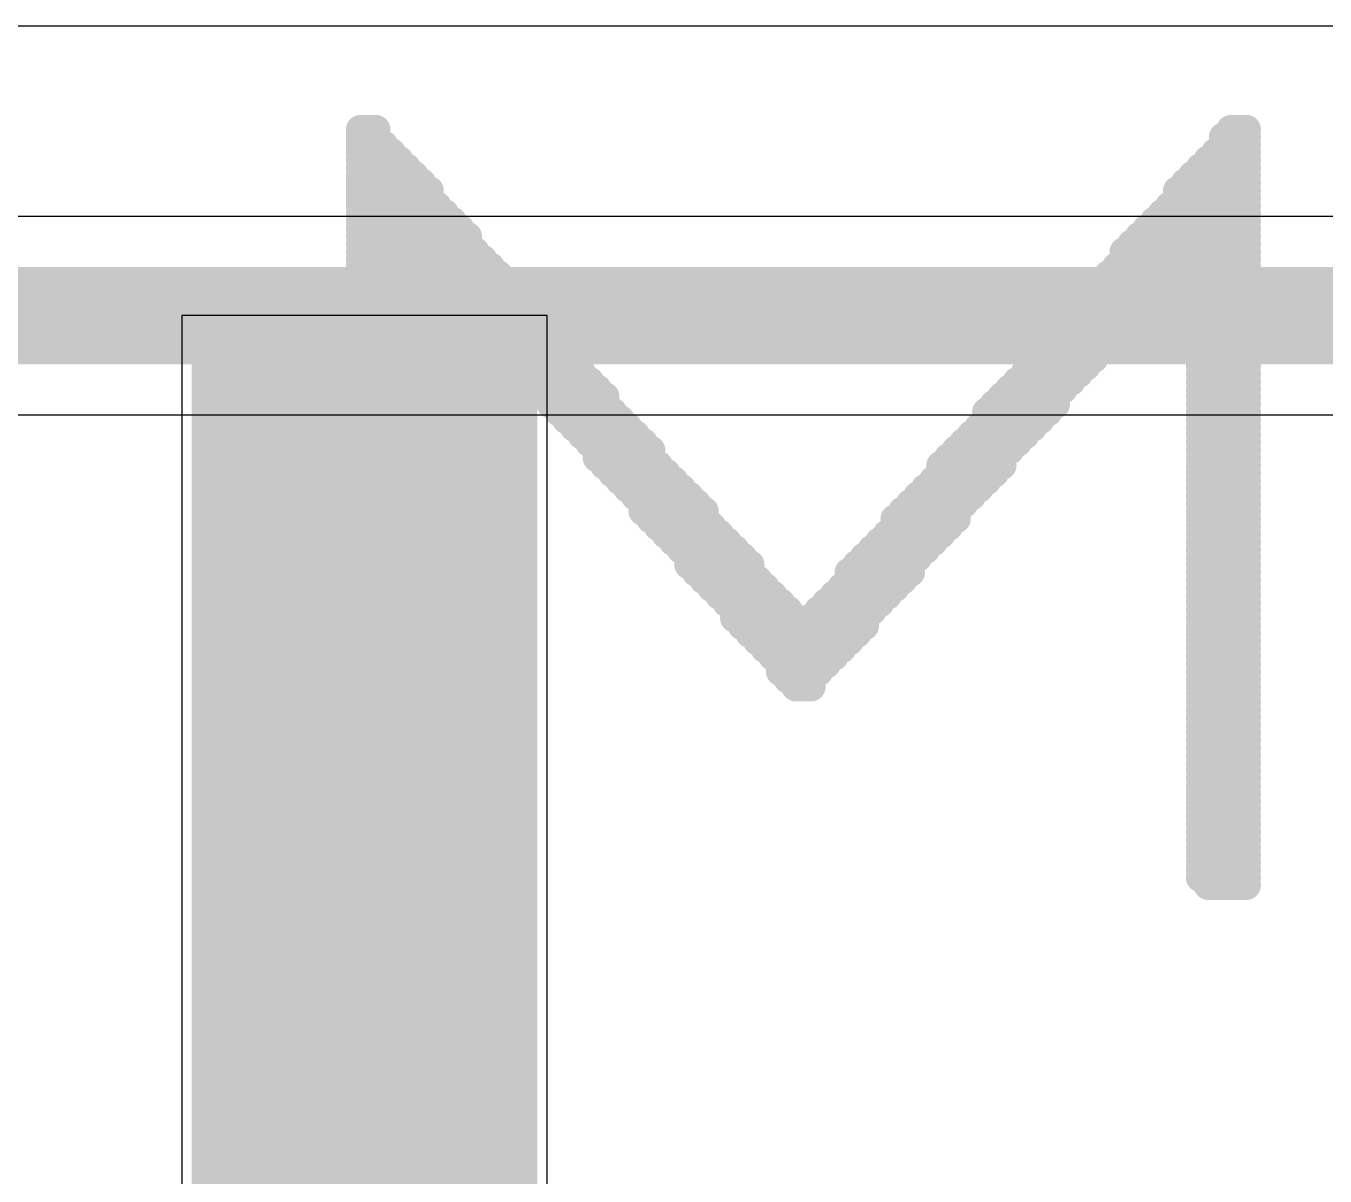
# Model space of a CAD drawing. Header units: inches. Extents: x -4.4 to 45.3, y -0.3 to 53.7.
# Drawn here: x 12.761 to 16.153, y 3.646 to 6.649 of the extents above; entities that cross this region are included whole.
import ezdxf

# ---------------------------------------------------------------- set-up
doc = ezdxf.new("R2010")
doc.units = ezdxf.units.IN
for name, color, linetype in [('Bottom Overlay', 54, 'Continuous'), ('Signal_2', 76, 'Continuous'), ('Top Layer', 1, 'Continuous'), ('Top Paste', 8, 'Continuous'), ('Top Solder', 216, 'Continuous')]:
    doc.layers.add(name, color=color, linetype=linetype)

# ---------------------------------------------------------------- blocks, each defined once
blk = doc.blocks.new('SFW5R_1STE1LF_26')
at = {"layer": 'Top Layer'}
blk.add_hatch(color=1, dxfattribs=at).paths.add_polyline_path([(2.65, 1.05), (3.35, 1.05), (3.35, -3.15), (2.65, -3.15)])
at = {"layer": 'Top Paste'}
blk.add_hatch(color=8, dxfattribs=at).paths.add_polyline_path([(2.65, 1.05), (3.35, 1.05), (3.35, -3.15), (2.65, -3.15)])
at = {"layer": 'Top Solder'}
blk.add_hatch(color=216, dxfattribs=at).paths.add_polyline_path([(2.5484, 1.1516), (3.4516, 1.1516), (3.4516, -3.2516), (2.5484, -3.2516)])

msp = doc.modelspace()

# ---------------------------------------------------------------- linework, layer by layer
at = {"layer": 'Bottom Overlay', "const_width": 0.0762}
for points in [[(13.6341, 6.379), (13.674, 6.379)], [(15.9073, 6.379), (15.9472, 6.379)], [(13.6341, 6.359), (13.674, 6.359)], [(13.6341, 6.3391), (13.6939, 6.3391)], [(15.8874, 6.359), (15.9472, 6.359)], [(15.8874, 6.3391), (15.9472, 6.3391)], [(13.6341, 6.3191), (13.7139, 6.3191)], [(15.8674, 6.3191), (15.9472, 6.3191)], [(13.6341, 6.2992), (13.7338, 6.2992)], [(13.6341, 6.2793), (13.7538, 6.2793)], [(15.8275, 6.2793), (15.9472, 6.2793)], [(15.8475, 6.2992), (15.9472, 6.2992)], [(13.6341, 6.2593), (13.7737, 6.2593)], [(13.6341, 6.2394), (13.7936, 6.2394)], [(15.7877, 6.2394), (15.9472, 6.2394)], [(15.8076, 6.2593), (15.9472, 6.2593)], [(13.6341, 6.2194), (13.8136, 6.2194)], [(15.7677, 6.2194), (15.9472, 6.2194)], [(13.6341, 6.1995), (13.8136, 6.1995)], [(13.6341, 6.1796), (13.8335, 6.1796)], [(15.7478, 6.1796), (15.9472, 6.1796)], [(15.7677, 6.1995), (15.9472, 6.1995)], [(13.6341, 6.1596), (13.8535, 6.1596)], [(13.6341, 6.1397), (13.8734, 6.1397)], [(15.7079, 6.1397), (15.9472, 6.1397)], [(15.7278, 6.1596), (15.9472, 6.1596)], [(13.6341, 6.1197), (13.8933, 6.1197)], [(15.688, 6.1197), (15.9472, 6.1197)], [(13.6341, 6.0998), (13.7538, 6.0998)], [(13.6341, 6.0799), (13.7538, 6.0799)], [(13.7737, 6.0998), (13.9133, 6.0998)], [(13.7737, 6.0799), (13.9133, 6.0799)], [(15.6481, 6.0799), (15.8076, 6.0799)], [(15.668, 6.0998), (15.9472, 6.0998)], [(15.8275, 6.0799), (15.9472, 6.0799)], [(13.6341, 6.0599), (13.7538, 6.0599)], [(13.6341, 6.04), (13.7538, 6.04)], [(13.7936, 6.0599), (13.9332, 6.0599)], [(13.8136, 6.04), (13.9532, 6.04)], [(15.6281, 6.0599), (15.7877, 6.0599)], [(15.6281, 6.04), (15.7677, 6.04)], [(15.8275, 6.0599), (15.9472, 6.0599)], [(15.8275, 6.04), (15.9472, 6.04)], [(13.6341, 6.02), (13.7538, 6.02)], [(13.6341, 6.0001), (13.7538, 6.0001)], [(13.8335, 6.02), (13.9731, 6.02)], [(13.8535, 6.0001), (13.993, 6.0001)], [(15.5883, 6.0001), (15.7278, 6.0001)], [(15.6082, 6.02), (15.7478, 6.02)], [(15.8275, 6.02), (15.9472, 6.02)], [(15.8275, 6.0001), (15.9472, 6.0001)], [(13.6341, 5.9802), (13.7538, 5.9802)], [(13.8734, 5.9802), (14.013, 5.9802)], [(15.5683, 5.9802), (15.7079, 5.9802)], [(15.8275, 5.9802), (15.9472, 5.9802)], [(13.6341, 5.9602), (13.7538, 5.9602)], [(13.6341, 5.9403), (13.7538, 5.9403)], [(13.8734, 5.9602), (14.0329, 5.9602)], [(13.8933, 5.9403), (14.0329, 5.9403)], [(15.5284, 5.9403), (15.688, 5.9403)], [(15.5484, 5.9602), (15.688, 5.9602)], [(15.8275, 5.9602), (15.9472, 5.9602)], [(15.8275, 5.9403), (15.9472, 5.9403)], [(13.6341, 5.9203), (13.7538, 5.9203)], [(13.6341, 5.9004), (13.7538, 5.9004)], [(13.9133, 5.9203), (14.0529, 5.9203)], [(13.9332, 5.9004), (14.0728, 5.9004)], [(15.5085, 5.9203), (15.668, 5.9203)], [(15.5085, 5.9004), (15.6481, 5.9004)], [(15.8275, 5.9203), (15.9472, 5.9203)], [(15.8275, 5.9004), (15.9472, 5.9004)], [(13.6341, 5.8805), (13.7538, 5.8805)], [(13.9532, 5.8805), (14.0927, 5.8805)], [(15.4886, 5.8805), (15.6281, 5.8805)], [(15.8275, 5.8805), (15.9472, 5.8805)], [(13.6341, 5.8605), (13.7538, 5.8605)], [(13.6341, 5.8406), (13.7538, 5.8406)], [(13.9731, 5.8605), (14.1127, 5.8605)], [(13.993, 5.8406), (14.1326, 5.8406)], [(15.4487, 5.8406), (15.5883, 5.8406)], [(15.4686, 5.8605), (15.6082, 5.8605)], [(15.8275, 5.8605), (15.9472, 5.8605)], [(15.8275, 5.8406), (15.9472, 5.8406)], [(13.6341, 5.8206), (13.7538, 5.8206)], [(13.6341, 5.8007), (13.7538, 5.8007)], [(14.013, 5.8206), (14.1526, 5.8206)], [(14.013, 5.8007), (14.1526, 5.8007)], [(15.4088, 5.8007), (15.5683, 5.8007)], [(15.4287, 5.8206), (15.5683, 5.8206)], [(15.8275, 5.8206), (15.9472, 5.8206)], [(15.8275, 5.8007), (15.9472, 5.8007)], [(13.6341, 5.7808), (13.7538, 5.7808)], [(14.0329, 5.7808), (14.1725, 5.7808)], [(15.4088, 5.7808), (15.5484, 5.7808)], [(15.8275, 5.7808), (15.9472, 5.7808)], [(13.6341, 5.7608), (13.7538, 5.7608)], [(13.6341, 5.7409), (13.7538, 5.7409)], [(14.0529, 5.7608), (14.1924, 5.7608)], [(14.0728, 5.7409), (14.2124, 5.7409)], [(15.3689, 5.7409), (15.5085, 5.7409)], [(15.3889, 5.7608), (15.5284, 5.7608)], [(15.8275, 5.7608), (15.9472, 5.7608)], [(15.8275, 5.7409), (15.9472, 5.7409)], [(13.6341, 5.7209), (13.7538, 5.7209)], [(13.6341, 5.701), (13.7538, 5.701)], [(14.0927, 5.7209), (14.2323, 5.7209)], [(14.1127, 5.701), (14.2523, 5.701)], [(15.329, 5.701), (15.4686, 5.701)], [(15.349, 5.7209), (15.4886, 5.7209)], [(15.8275, 5.7209), (15.9472, 5.7209)], [(15.8275, 5.701), (15.9472, 5.701)], [(13.6341, 5.6811), (13.7538, 5.6811)], [(13.6341, 5.6611), (13.7538, 5.6611)], [(14.1326, 5.6811), (14.2722, 5.6811)], [(14.1326, 5.6611), (14.2722, 5.6611)], [(15.2892, 5.6611), (15.4487, 5.6611)], [(15.3091, 5.6811), (15.4487, 5.6811)], [(15.8275, 5.6811), (15.9472, 5.6811)], [(15.8275, 5.6611), (15.9472, 5.6611)], [(13.6341, 5.6412), (13.7538, 5.6412)], [(14.1526, 5.6412), (14.2921, 5.6412)], [(15.2692, 5.6412), (15.4287, 5.6412)], [(15.8275, 5.6412), (15.9472, 5.6412)], [(13.6341, 5.6212), (13.7538, 5.6212)], [(13.6341, 5.6013), (13.7538, 5.6013)], [(14.1725, 5.6212), (14.3121, 5.6212)], [(14.1924, 5.6013), (14.332, 5.6013)], [(15.2493, 5.6013), (15.3889, 5.6013)], [(15.2692, 5.6212), (15.4088, 5.6212)], [(15.8275, 5.6212), (15.9472, 5.6212)], [(15.8275, 5.6013), (15.9472, 5.6013)], [(13.6341, 5.5814), (13.7538, 5.5814)], [(13.6341, 5.5614), (13.7538, 5.5614)], [(14.2124, 5.5814), (14.352, 5.5814)], [(14.2323, 5.5614), (14.3719, 5.5614)], [(15.2094, 5.5614), (15.349, 5.5614)], [(15.2293, 5.5814), (15.3689, 5.5814)], [(15.8275, 5.5814), (15.9472, 5.5814)], [(15.8275, 5.5614), (15.9472, 5.5614)], [(13.6341, 5.5415), (13.7538, 5.5415)], [(14.2523, 5.5415), (14.3918, 5.5415)], [(15.1895, 5.5415), (15.329, 5.5415)], [(15.8275, 5.5415), (15.9472, 5.5415)], [(13.6341, 5.5215), (13.7538, 5.5215)], [(13.6341, 5.5016), (13.7538, 5.5016)], [(14.2523, 5.5215), (14.3918, 5.5215)], [(14.2722, 5.5016), (14.4118, 5.5016)], [(15.1496, 5.5016), (15.3091, 5.5016)], [(15.1695, 5.5215), (15.3091, 5.5215)], [(15.8275, 5.5215), (15.9472, 5.5215)], [(15.8275, 5.5016), (15.9472, 5.5016)], [(13.6341, 5.4817), (13.7538, 5.4817)], [(13.6341, 5.4617), (13.7538, 5.4617)], [(14.2921, 5.4817), (14.4317, 5.4817)], [(14.3121, 5.4617), (14.4517, 5.4617)], [(15.1296, 5.4617), (15.2692, 5.4617)], [(15.1496, 5.4817), (15.2892, 5.4817)], [(15.8275, 5.4817), (15.9472, 5.4817)], [(15.8275, 5.4617), (15.9472, 5.4617)], [(13.6341, 5.4418), (13.7538, 5.4418)], [(14.332, 5.4418), (14.4716, 5.4418)], [(15.1097, 5.4418), (15.2493, 5.4418)], [(15.8275, 5.4418), (15.9472, 5.4418)], [(13.6341, 5.4218), (13.7538, 5.4218)], [(13.6341, 5.4019), (13.7538, 5.4019)], [(14.352, 5.4218), (14.4915, 5.4218)], [(14.3719, 5.4019), (14.5115, 5.4019)], [(15.0698, 5.4019), (15.2094, 5.4019)], [(15.0898, 5.4218), (15.2293, 5.4218)], [(15.8275, 5.4218), (15.9472, 5.4218)], [(15.8275, 5.4019), (15.9472, 5.4019)], [(13.6341, 5.382), (13.7538, 5.382)], [(13.6341, 5.362), (13.7538, 5.362)], [(14.3719, 5.382), (14.5314, 5.382)], [(14.3918, 5.362), (14.5314, 5.362)], [(15.0299, 5.362), (15.1895, 5.362)], [(15.0499, 5.382), (15.1895, 5.382)], [(15.8275, 5.382), (15.9472, 5.382)], [(15.8275, 5.362), (15.9472, 5.362)], [(13.6341, 5.3421), (13.7538, 5.3421)], [(13.6341, 5.3221), (13.7538, 5.3221)], [(14.4118, 5.3421), (14.5514, 5.3421)], [(14.4317, 5.3221), (14.5713, 5.3221)], [(15.01, 5.3221), (15.1496, 5.3221)], [(15.0299, 5.3421), (15.1695, 5.3421)], [(15.8275, 5.3421), (15.9472, 5.3421)], [(15.8275, 5.3221), (15.9472, 5.3221)], [(13.6341, 5.3022), (13.7538, 5.3022)], [(14.4517, 5.3022), (14.5912, 5.3022)], [(14.9901, 5.3022), (15.1296, 5.3022)], [(15.8275, 5.3022), (15.9472, 5.3022)], [(13.6341, 5.2823), (13.7538, 5.2823)], [(13.6341, 5.2623), (13.7538, 5.2623)], [(14.4716, 5.2823), (14.6112, 5.2823)], [(14.4915, 5.2623), (14.6311, 5.2623)], [(14.9502, 5.2623), (15.0898, 5.2623)], [(14.9701, 5.2823), (15.1097, 5.2823)], [(15.8275, 5.2823), (15.9472, 5.2823)], [(15.8275, 5.2623), (15.9472, 5.2623)], [(13.6341, 5.2424), (13.7538, 5.2424)], [(13.6341, 5.2224), (13.7538, 5.2224)], [(14.4915, 5.2424), (14.6511, 5.2424)], [(14.5115, 5.2224), (14.6511, 5.2224)], [(14.9103, 5.2224), (15.0698, 5.2224)], [(14.9302, 5.2424), (15.0698, 5.2424)], [(15.8275, 5.2424), (15.9472, 5.2424)], [(15.8275, 5.2224), (15.9472, 5.2224)], [(13.6341, 5.2025), (13.7538, 5.2025)], [(14.5314, 5.2025), (14.671, 5.2025)], [(14.9103, 5.2025), (15.0499, 5.2025)], [(15.8275, 5.2025), (15.9472, 5.2025)], [(13.6341, 5.1826), (13.7538, 5.1826)], [(13.6341, 5.1626), (13.7538, 5.1626)], [(14.5514, 5.1826), (14.6909, 5.1826)], [(14.5713, 5.1626), (14.7109, 5.1626)], [(14.8704, 5.1626), (15.01, 5.1626)], [(14.8903, 5.1826), (15.0299, 5.1826)], [(15.8275, 5.1826), (15.9472, 5.1826)], [(15.8275, 5.1626), (15.9472, 5.1626)], [(13.6341, 5.1427), (13.7538, 5.1427)], [(13.6341, 5.1227), (13.7538, 5.1227)], [(14.5912, 5.1427), (14.7308, 5.1427)], [(14.6112, 5.1227), (14.7508, 5.1227)], [(14.8305, 5.1227), (14.9701, 5.1227)], [(14.8505, 5.1427), (14.9901, 5.1427)], [(15.8275, 5.1427), (15.9472, 5.1427)], [(15.8275, 5.1227), (15.9472, 5.1227)], [(13.6341, 5.1028), (13.7538, 5.1028)], [(14.6112, 5.1028), (14.7707, 5.1028)], [(14.8106, 5.1028), (14.9502, 5.1028)], [(15.8275, 5.1028), (15.9472, 5.1028)], [(13.6341, 5.0828), (13.7538, 5.0828)], [(13.6341, 5.0629), (13.7538, 5.0629)], [(14.6311, 5.0828), (14.7707, 5.0828)], [(14.6511, 5.0629), (14.9302, 5.0629)], [(14.7906, 5.0828), (14.9502, 5.0828)], [(15.8275, 5.0828), (15.9472, 5.0828)], [(15.8275, 5.0629), (15.9472, 5.0629)], [(13.6341, 5.043), (13.7538, 5.043)], [(13.6341, 5.023), (13.7538, 5.023)], [(14.671, 5.043), (14.9103, 5.043)], [(14.6909, 5.023), (14.8903, 5.023)], [(15.8275, 5.043), (15.9472, 5.043)], [(15.8275, 5.023), (15.9472, 5.023)], [(13.6341, 5.0031), (13.7538, 5.0031)], [(13.6341, 4.9831), (13.7538, 4.9831)], [(14.7109, 5.0031), (14.8704, 5.0031)], [(14.7308, 4.9831), (14.8505, 4.9831)], [(15.8275, 5.0031), (15.9472, 5.0031)], [(15.8275, 4.9831), (15.9472, 4.9831)], [(13.6341, 4.9632), (13.7538, 4.9632)], [(14.7308, 4.9632), (14.8305, 4.9632)], [(15.8275, 4.9632), (15.9472, 4.9632)], [(13.6341, 4.9433), (13.7538, 4.9433)], [(13.6341, 4.9233), (13.7538, 4.9233)], [(14.7508, 4.9433), (14.8106, 4.9433)], [(14.7707, 4.9233), (14.8106, 4.9233)], [(15.8275, 4.9433), (15.9472, 4.9433)], [(15.8275, 4.9233), (15.9472, 4.9233)], [(13.6341, 4.9034), (13.7538, 4.9034)], [(13.6341, 4.8834), (13.7538, 4.8834)], [(15.8275, 4.9034), (15.9472, 4.9034)], [(15.8275, 4.8834), (15.9472, 4.8834)], [(13.6341, 4.8635), (13.7538, 4.8635)], [(15.8275, 4.8635), (15.9472, 4.8635)], [(13.6341, 4.8436), (13.7538, 4.8436)], [(13.6341, 4.8236), (13.7538, 4.8236)], [(15.8275, 4.8436), (15.9472, 4.8436)], [(15.8275, 4.8236), (15.9472, 4.8236)], [(13.6341, 4.8037), (13.7538, 4.8037)], [(13.6341, 4.7837), (13.7538, 4.7837)], [(15.8275, 4.8037), (15.9472, 4.8037)], [(15.8275, 4.7837), (15.9472, 4.7837)], [(13.6341, 4.7638), (13.7538, 4.7638)], [(15.8275, 4.7638), (15.9472, 4.7638)], [(13.6341, 4.7439), (13.7538, 4.7439)], [(13.6341, 4.7239), (13.7538, 4.7239)], [(15.8275, 4.7439), (15.9472, 4.7439)], [(15.8275, 4.7239), (15.9472, 4.7239)], [(13.6341, 4.704), (13.7538, 4.704)], [(13.6341, 4.684), (13.7538, 4.684)], [(15.8275, 4.704), (15.9472, 4.704)], [(15.8275, 4.684), (15.9472, 4.684)], [(13.6341, 4.6641), (13.7538, 4.6641)], [(13.6341, 4.6442), (13.7538, 4.6442)], [(15.8275, 4.6641), (15.9472, 4.6641)], [(15.8275, 4.6442), (15.9472, 4.6442)], [(13.6341, 4.6242), (13.7538, 4.6242)], [(15.8275, 4.6242), (15.9472, 4.6242)], [(13.6341, 4.6043), (13.7538, 4.6043)], [(13.6341, 4.5843), (13.7538, 4.5843)], [(15.8275, 4.6043), (15.9472, 4.6043)], [(15.8275, 4.5843), (15.9472, 4.5843)], [(13.6341, 4.5644), (13.7538, 4.5644)], [(13.6341, 4.5445), (13.7538, 4.5445)], [(15.8275, 4.5644), (15.9472, 4.5644)], [(15.8275, 4.5445), (15.9472, 4.5445)], [(13.6341, 4.5245), (13.7538, 4.5245)], [(15.8275, 4.5245), (15.9472, 4.5245)], [(13.6341, 4.5046), (13.7538, 4.5046)], [(13.6341, 4.4846), (13.7538, 4.4846)], [(15.8275, 4.5046), (15.9472, 4.5046)], [(15.8275, 4.4846), (15.9472, 4.4846)], [(13.6341, 4.4647), (13.7538, 4.4647)], [(13.6341, 4.4448), (13.7538, 4.4448)], [(15.8275, 4.4647), (15.9472, 4.4647)], [(15.8275, 4.4448), (15.9472, 4.4448)], [(13.6341, 4.4248), (13.7538, 4.4248)], [(15.8275, 4.4248), (15.9472, 4.4248)], [(13.6341, 4.4049), (13.7538, 4.4049)], [(15.8475, 4.4049), (15.9472, 4.4049)]]:
    msp.add_lwpolyline(points, dxfattribs=at)
at = {"layer": 'Bottom Overlay', "const_width": 0.0381}
for points in [[(13.6151, 6.379, 1), (13.6532, 6.379, 1)], [(13.6549, 6.379, 1), (13.693, 6.379, 1)], [(15.8882, 6.379, 1), (15.9263, 6.379, 1)], [(15.9281, 6.379, 1), (15.9662, 6.379, 1)], [(13.6151, 6.359, 1), (13.6532, 6.359, 1)], [(13.6151, 6.3391, 1), (13.6532, 6.3391, 1)], [(13.6549, 6.359, 1), (13.693, 6.359, 1)], [(13.6749, 6.3391, 1), (13.713, 6.3391, 1)], [(15.8683, 6.359, 1), (15.9064, 6.359, 1)], [(15.8683, 6.3391, 1), (15.9064, 6.3391, 1)], [(15.9281, 6.359, 1), (15.9662, 6.359, 1)], [(15.9281, 6.3391, 1), (15.9662, 6.3391, 1)], [(13.6151, 6.3191, 1), (13.6532, 6.3191, 1)], [(13.6948, 6.3191, 1), (13.7329, 6.3191, 1)], [(15.8484, 6.3191, 1), (15.8865, 6.3191, 1)], [(15.9281, 6.3191, 1), (15.9662, 6.3191, 1)], [(13.6151, 6.2992, 1), (13.6532, 6.2992, 1)], [(13.6151, 6.2793, 1), (13.6532, 6.2793, 1)], [(13.7148, 6.2992, 1), (13.7529, 6.2992, 1)], [(13.7347, 6.2793, 1), (13.7728, 6.2793, 1)], [(15.8085, 6.2793, 1), (15.8466, 6.2793, 1)], [(15.8284, 6.2992, 1), (15.8665, 6.2992, 1)], [(15.9281, 6.2992, 1), (15.9662, 6.2992, 1)], [(15.9281, 6.2793, 1), (15.9662, 6.2793, 1)], [(13.6151, 6.2593, 1), (13.6532, 6.2593, 1)], [(13.6151, 6.2394, 1), (13.6532, 6.2394, 1)], [(13.7547, 6.2593, 1), (13.7928, 6.2593, 1)], [(13.7746, 6.2394, 1), (13.8127, 6.2394, 1)], [(15.7686, 6.2394, 1), (15.8067, 6.2394, 1)], [(15.7885, 6.2593, 1), (15.8266, 6.2593, 1)], [(15.9281, 6.2593, 1), (15.9662, 6.2593, 1)], [(15.9281, 6.2394, 1), (15.9662, 6.2394, 1)], [(13.6151, 6.2194, 1), (13.6532, 6.2194, 1)], [(13.7945, 6.2194, 1), (13.8326, 6.2194, 1)], [(15.7487, 6.2194, 1), (15.7868, 6.2194, 1)], [(15.9281, 6.2194, 1), (15.9662, 6.2194, 1)], [(13.6151, 6.1995, 1), (13.6532, 6.1995, 1)], [(13.6151, 6.1796, 1), (13.6532, 6.1796, 1)], [(13.7945, 6.1995, 1), (13.8326, 6.1995, 1)], [(13.8145, 6.1796, 1), (13.8526, 6.1796, 1)], [(15.7287, 6.1796, 1), (15.7668, 6.1796, 1)], [(15.7487, 6.1995, 1), (15.7868, 6.1995, 1)], [(15.9281, 6.1995, 1), (15.9662, 6.1995, 1)], [(15.9281, 6.1796, 1), (15.9662, 6.1796, 1)], [(13.6151, 6.1596, 1), (13.6532, 6.1596, 1)], [(13.6151, 6.1397, 1), (13.6532, 6.1397, 1)], [(13.8344, 6.1596, 1), (13.8725, 6.1596, 1)], [(13.8544, 6.1397, 1), (13.8925, 6.1397, 1)], [(15.6888, 6.1397, 1), (15.7269, 6.1397, 1)], [(15.7088, 6.1596, 1), (15.7469, 6.1596, 1)], [(15.9281, 6.1596, 1), (15.9662, 6.1596, 1)], [(15.9281, 6.1397, 1), (15.9662, 6.1397, 1)], [(13.6151, 6.1197, 1), (13.6532, 6.1197, 1)], [(13.8743, 6.1197, 1), (13.9124, 6.1197, 1)], [(15.6689, 6.1197, 1), (15.707, 6.1197, 1)], [(15.9281, 6.1197, 1), (15.9662, 6.1197, 1)], [(13.6151, 6.0998, 1), (13.6532, 6.0998, 1)], [(13.6151, 6.0799, 1), (13.6532, 6.0799, 1)], [(13.7347, 6.0998, 1), (13.7728, 6.0998, 1)], [(13.7347, 6.0799, 1), (13.7728, 6.0799, 1)], [(13.7547, 6.0998, 1), (13.7928, 6.0998, 1)], [(13.7547, 6.0799, 1), (13.7928, 6.0799, 1)], [(13.8942, 6.0998, 1), (13.9323, 6.0998, 1)], [(13.8942, 6.0799, 1), (13.9323, 6.0799, 1)], [(15.629, 6.0799, 1), (15.6671, 6.0799, 1)], [(15.649, 6.0998, 1), (15.6871, 6.0998, 1)], [(15.7885, 6.0799, 1), (15.8266, 6.0799, 1)], [(15.8085, 6.0799, 1), (15.8466, 6.0799, 1)], [(15.9281, 6.0998, 1), (15.9662, 6.0998, 1)], [(15.9281, 6.0799, 1), (15.9662, 6.0799, 1)], [(13.6151, 6.0599, 1), (13.6532, 6.0599, 1)], [(13.6151, 6.04, 1), (13.6532, 6.04, 1)], [(13.7347, 6.0599, 1), (13.7728, 6.0599, 1)], [(13.7347, 6.04, 1), (13.7728, 6.04, 1)], [(13.7746, 6.0599, 1), (13.8127, 6.0599, 1)], [(13.7945, 6.04, 1), (13.8326, 6.04, 1)], [(13.9142, 6.0599, 1), (13.9523, 6.0599, 1)], [(13.9341, 6.04, 1), (13.9722, 6.04, 1)], [(15.6091, 6.0599, 1), (15.6472, 6.0599, 1)], [(15.6091, 6.04, 1), (15.6472, 6.04, 1)], [(15.7487, 6.04, 1), (15.7868, 6.04, 1)], [(15.7686, 6.0599, 1), (15.8067, 6.0599, 1)], [(15.8085, 6.0599, 1), (15.8466, 6.0599, 1)], [(15.8085, 6.04, 1), (15.8466, 6.04, 1)], [(15.9281, 6.0599, 1), (15.9662, 6.0599, 1)], [(15.9281, 6.04, 1), (15.9662, 6.04, 1)], [(13.6151, 6.02, 1), (13.6532, 6.02, 1)], [(13.6151, 6.0001, 1), (13.6532, 6.0001, 1)], [(13.7347, 6.02, 1), (13.7728, 6.02, 1)], [(13.7347, 6.0001, 1), (13.7728, 6.0001, 1)], [(13.8145, 6.02, 1), (13.8526, 6.02, 1)], [(13.8344, 6.0001, 1), (13.8725, 6.0001, 1)], [(13.9541, 6.02, 1), (13.9922, 6.02, 1)], [(13.974, 6.0001, 1), (14.0121, 6.0001, 1)], [(15.5692, 6.0001, 1), (15.6073, 6.0001, 1)], [(15.5891, 6.02, 1), (15.6272, 6.02, 1)], [(15.7088, 6.0001, 1), (15.7469, 6.0001, 1)], [(15.7287, 6.02, 1), (15.7668, 6.02, 1)], [(15.8085, 6.02, 1), (15.8466, 6.02, 1)], [(15.8085, 6.0001, 1), (15.8466, 6.0001, 1)], [(15.9281, 6.02, 1), (15.9662, 6.02, 1)], [(15.9281, 6.0001, 1), (15.9662, 6.0001, 1)], [(13.6151, 5.9802, 1), (13.6532, 5.9802, 1)], [(13.7347, 5.9802, 1), (13.7728, 5.9802, 1)], [(13.8544, 5.9802, 1), (13.8925, 5.9802, 1)], [(13.9939, 5.9802, 1), (14.032, 5.9802, 1)], [(15.5493, 5.9802, 1), (15.5874, 5.9802, 1)], [(15.6888, 5.9802, 1), (15.7269, 5.9802, 1)], [(15.8085, 5.9802, 1), (15.8466, 5.9802, 1)], [(15.9281, 5.9802, 1), (15.9662, 5.9802, 1)], [(13.6151, 5.9602, 1), (13.6532, 5.9602, 1)], [(13.6151, 5.9403, 1), (13.6532, 5.9403, 1)], [(13.7347, 5.9602, 1), (13.7728, 5.9602, 1)], [(13.7347, 5.9403, 1), (13.7728, 5.9403, 1)], [(13.8544, 5.9602, 1), (13.8925, 5.9602, 1)], [(13.8743, 5.9403, 1), (13.9124, 5.9403, 1)], [(14.0139, 5.9602, 1), (14.052, 5.9602, 1)], [(14.0139, 5.9403, 1), (14.052, 5.9403, 1)], [(15.5094, 5.9403, 1), (15.5475, 5.9403, 1)], [(15.5293, 5.9602, 1), (15.5674, 5.9602, 1)], [(15.6689, 5.9602, 1), (15.707, 5.9602, 1)], [(15.6689, 5.9403, 1), (15.707, 5.9403, 1)], [(15.8085, 5.9602, 1), (15.8466, 5.9602, 1)], [(15.8085, 5.9403, 1), (15.8466, 5.9403, 1)], [(15.9281, 5.9602, 1), (15.9662, 5.9602, 1)], [(15.9281, 5.9403, 1), (15.9662, 5.9403, 1)], [(13.6151, 5.9203, 1), (13.6532, 5.9203, 1)], [(13.6151, 5.9004, 1), (13.6532, 5.9004, 1)], [(13.7347, 5.9203, 1), (13.7728, 5.9203, 1)], [(13.7347, 5.9004, 1), (13.7728, 5.9004, 1)], [(13.8942, 5.9203, 1), (13.9323, 5.9203, 1)], [(13.9142, 5.9004, 1), (13.9523, 5.9004, 1)], [(14.0338, 5.9203, 1), (14.0719, 5.9203, 1)], [(14.0538, 5.9004, 1), (14.0919, 5.9004, 1)], [(15.4894, 5.9203, 1), (15.5275, 5.9203, 1)], [(15.4894, 5.9004, 1), (15.5275, 5.9004, 1)], [(15.629, 5.9004, 1), (15.6671, 5.9004, 1)], [(15.649, 5.9203, 1), (15.6871, 5.9203, 1)], [(15.8085, 5.9203, 1), (15.8466, 5.9203, 1)], [(15.8085, 5.9004, 1), (15.8466, 5.9004, 1)], [(15.9281, 5.9203, 1), (15.9662, 5.9203, 1)], [(15.9281, 5.9004, 1), (15.9662, 5.9004, 1)], [(13.6151, 5.8805, 1), (13.6532, 5.8805, 1)], [(13.7347, 5.8805, 1), (13.7728, 5.8805, 1)], [(13.9341, 5.8805, 1), (13.9722, 5.8805, 1)], [(14.0737, 5.8805, 1), (14.1118, 5.8805, 1)], [(15.4695, 5.8805, 1), (15.5076, 5.8805, 1)], [(15.6091, 5.8805, 1), (15.6472, 5.8805, 1)], [(15.8085, 5.8805, 1), (15.8466, 5.8805, 1)], [(15.9281, 5.8805, 1), (15.9662, 5.8805, 1)], [(13.6151, 5.8605, 1), (13.6532, 5.8605, 1)], [(13.6151, 5.8406, 1), (13.6532, 5.8406, 1)], [(13.7347, 5.8605, 1), (13.7728, 5.8605, 1)], [(13.7347, 5.8406, 1), (13.7728, 5.8406, 1)], [(13.9541, 5.8605, 1), (13.9922, 5.8605, 1)], [(13.974, 5.8406, 1), (14.0121, 5.8406, 1)], [(14.0936, 5.8605, 1), (14.1317, 5.8605, 1)], [(14.1136, 5.8406, 1), (14.1517, 5.8406, 1)], [(15.4296, 5.8406, 1), (15.4677, 5.8406, 1)], [(15.4496, 5.8605, 1), (15.4877, 5.8605, 1)], [(15.5692, 5.8406, 1), (15.6073, 5.8406, 1)], [(15.5891, 5.8605, 1), (15.6272, 5.8605, 1)], [(15.8085, 5.8605, 1), (15.8466, 5.8605, 1)], [(15.8085, 5.8406, 1), (15.8466, 5.8406, 1)], [(15.9281, 5.8605, 1), (15.9662, 5.8605, 1)], [(15.9281, 5.8406, 1), (15.9662, 5.8406, 1)], [(13.6151, 5.8206, 1), (13.6532, 5.8206, 1)], [(13.6151, 5.8007, 1), (13.6532, 5.8007, 1)], [(13.7347, 5.8206, 1), (13.7728, 5.8206, 1)], [(13.7347, 5.8007, 1), (13.7728, 5.8007, 1)], [(13.9939, 5.8206, 1), (14.032, 5.8206, 1)], [(13.9939, 5.8007, 1), (14.032, 5.8007, 1)], [(14.1335, 5.8206, 1), (14.1716, 5.8206, 1)], [(14.1335, 5.8007, 1), (14.1716, 5.8007, 1)], [(15.3897, 5.8007, 1), (15.4278, 5.8007, 1)], [(15.4097, 5.8206, 1), (15.4478, 5.8206, 1)], [(15.5493, 5.8206, 1), (15.5874, 5.8206, 1)], [(15.5493, 5.8007, 1), (15.5874, 5.8007, 1)], [(15.8085, 5.8206, 1), (15.8466, 5.8206, 1)], [(15.8085, 5.8007, 1), (15.8466, 5.8007, 1)], [(15.9281, 5.8206, 1), (15.9662, 5.8206, 1)], [(15.9281, 5.8007, 1), (15.9662, 5.8007, 1)], [(13.6151, 5.7808, 1), (13.6532, 5.7808, 1)], [(13.7347, 5.7808, 1), (13.7728, 5.7808, 1)], [(14.0139, 5.7808, 1), (14.052, 5.7808, 1)], [(14.1535, 5.7808, 1), (14.1916, 5.7808, 1)], [(15.3897, 5.7808, 1), (15.4278, 5.7808, 1)], [(15.5293, 5.7808, 1), (15.5674, 5.7808, 1)], [(15.8085, 5.7808, 1), (15.8466, 5.7808, 1)], [(15.9281, 5.7808, 1), (15.9662, 5.7808, 1)], [(13.6151, 5.7608, 1), (13.6532, 5.7608, 1)], [(13.6151, 5.7409, 1), (13.6532, 5.7409, 1)], [(13.7347, 5.7608, 1), (13.7728, 5.7608, 1)], [(13.7347, 5.7409, 1), (13.7728, 5.7409, 1)], [(14.0338, 5.7608, 1), (14.0719, 5.7608, 1)], [(14.0538, 5.7409, 1), (14.0919, 5.7409, 1)], [(14.1734, 5.7608, 1), (14.2115, 5.7608, 1)], [(14.1933, 5.7409, 1), (14.2314, 5.7409, 1)], [(15.3499, 5.7409, 1), (15.388, 5.7409, 1)], [(15.3698, 5.7608, 1), (15.4079, 5.7608, 1)], [(15.4894, 5.7409, 1), (15.5275, 5.7409, 1)], [(15.5094, 5.7608, 1), (15.5475, 5.7608, 1)], [(15.8085, 5.7608, 1), (15.8466, 5.7608, 1)], [(15.8085, 5.7409, 1), (15.8466, 5.7409, 1)], [(15.9281, 5.7608, 1), (15.9662, 5.7608, 1)], [(15.9281, 5.7409, 1), (15.9662, 5.7409, 1)], [(13.6151, 5.7209, 1), (13.6532, 5.7209, 1)], [(13.6151, 5.701, 1), (13.6532, 5.701, 1)], [(13.7347, 5.7209, 1), (13.7728, 5.7209, 1)], [(13.7347, 5.701, 1), (13.7728, 5.701, 1)], [(14.0737, 5.7209, 1), (14.1118, 5.7209, 1)], [(14.0936, 5.701, 1), (14.1317, 5.701, 1)], [(14.2133, 5.7209, 1), (14.2514, 5.7209, 1)], [(14.2332, 5.701, 1), (14.2713, 5.701, 1)], [(15.31, 5.701, 1), (15.3481, 5.701, 1)], [(15.3299, 5.7209, 1), (15.368, 5.7209, 1)], [(15.4496, 5.701, 1), (15.4877, 5.701, 1)], [(15.4695, 5.7209, 1), (15.5076, 5.7209, 1)], [(15.8085, 5.7209, 1), (15.8466, 5.7209, 1)], [(15.8085, 5.701, 1), (15.8466, 5.701, 1)], [(15.9281, 5.7209, 1), (15.9662, 5.7209, 1)], [(15.9281, 5.701, 1), (15.9662, 5.701, 1)], [(13.6151, 5.6811, 1), (13.6532, 5.6811, 1)], [(13.6151, 5.6611, 1), (13.6532, 5.6611, 1)], [(13.7347, 5.6811, 1), (13.7728, 5.6811, 1)], [(13.7347, 5.6611, 1), (13.7728, 5.6611, 1)], [(14.1136, 5.6811, 1), (14.1517, 5.6811, 1)], [(14.1136, 5.6611, 1), (14.1517, 5.6611, 1)], [(14.2532, 5.6811, 1), (14.2913, 5.6811, 1)], [(14.2532, 5.6611, 1), (14.2913, 5.6611, 1)], [(15.2701, 5.6611, 1), (15.3082, 5.6611, 1)], [(15.29, 5.6811, 1), (15.3281, 5.6811, 1)], [(15.4296, 5.6811, 1), (15.4677, 5.6811, 1)], [(15.4296, 5.6611, 1), (15.4677, 5.6611, 1)], [(15.8085, 5.6811, 1), (15.8466, 5.6811, 1)], [(15.8085, 5.6611, 1), (15.8466, 5.6611, 1)], [(15.9281, 5.6811, 1), (15.9662, 5.6811, 1)], [(15.9281, 5.6611, 1), (15.9662, 5.6611, 1)], [(13.6151, 5.6412, 1), (13.6532, 5.6412, 1)], [(13.7347, 5.6412, 1), (13.7728, 5.6412, 1)], [(14.1335, 5.6412, 1), (14.1716, 5.6412, 1)], [(14.2731, 5.6412, 1), (14.3112, 5.6412, 1)], [(15.2502, 5.6412, 1), (15.2883, 5.6412, 1)], [(15.4097, 5.6412, 1), (15.4478, 5.6412, 1)], [(15.8085, 5.6412, 1), (15.8466, 5.6412, 1)], [(15.9281, 5.6412, 1), (15.9662, 5.6412, 1)], [(13.6151, 5.6212, 1), (13.6532, 5.6212, 1)], [(13.6151, 5.6013, 1), (13.6532, 5.6013, 1)], [(13.7347, 5.6212, 1), (13.7728, 5.6212, 1)], [(13.7347, 5.6013, 1), (13.7728, 5.6013, 1)], [(14.1535, 5.6212, 1), (14.1916, 5.6212, 1)], [(14.1734, 5.6013, 1), (14.2115, 5.6013, 1)], [(14.293, 5.6212, 1), (14.3311, 5.6212, 1)], [(14.313, 5.6013, 1), (14.3511, 5.6013, 1)], [(15.2302, 5.6013, 1), (15.2683, 5.6013, 1)], [(15.2502, 5.6212, 1), (15.2883, 5.6212, 1)], [(15.3698, 5.6013, 1), (15.4079, 5.6013, 1)], [(15.3897, 5.6212, 1), (15.4278, 5.6212, 1)], [(15.8085, 5.6212, 1), (15.8466, 5.6212, 1)], [(15.8085, 5.6013, 1), (15.8466, 5.6013, 1)], [(15.9281, 5.6212, 1), (15.9662, 5.6212, 1)], [(15.9281, 5.6013, 1), (15.9662, 5.6013, 1)], [(13.6151, 5.5814, 1), (13.6532, 5.5814, 1)], [(13.6151, 5.5614, 1), (13.6532, 5.5614, 1)], [(13.7347, 5.5814, 1), (13.7728, 5.5814, 1)], [(13.7347, 5.5614, 1), (13.7728, 5.5614, 1)], [(14.1933, 5.5814, 1), (14.2314, 5.5814, 1)], [(14.2133, 5.5614, 1), (14.2514, 5.5614, 1)], [(14.3329, 5.5814, 1), (14.371, 5.5814, 1)], [(14.3529, 5.5614, 1), (14.391, 5.5614, 1)], [(15.1903, 5.5614, 1), (15.2284, 5.5614, 1)], [(15.2103, 5.5814, 1), (15.2484, 5.5814, 1)], [(15.3299, 5.5614, 1), (15.368, 5.5614, 1)], [(15.3499, 5.5814, 1), (15.388, 5.5814, 1)], [(15.8085, 5.5814, 1), (15.8466, 5.5814, 1)], [(15.8085, 5.5614, 1), (15.8466, 5.5614, 1)], [(15.9281, 5.5814, 1), (15.9662, 5.5814, 1)], [(15.9281, 5.5614, 1), (15.9662, 5.5614, 1)], [(13.6151, 5.5415, 1), (13.6532, 5.5415, 1)], [(13.7347, 5.5415, 1), (13.7728, 5.5415, 1)], [(14.2332, 5.5415, 1), (14.2713, 5.5415, 1)], [(14.3728, 5.5415, 1), (14.4109, 5.5415, 1)], [(15.1704, 5.5415, 1), (15.2085, 5.5415, 1)], [(15.31, 5.5415, 1), (15.3481, 5.5415, 1)], [(15.8085, 5.5415, 1), (15.8466, 5.5415, 1)], [(15.9281, 5.5415, 1), (15.9662, 5.5415, 1)], [(13.6151, 5.5215, 1), (13.6532, 5.5215, 1)], [(13.6151, 5.5016, 1), (13.6532, 5.5016, 1)], [(13.7347, 5.5215, 1), (13.7728, 5.5215, 1)], [(13.7347, 5.5016, 1), (13.7728, 5.5016, 1)], [(14.2332, 5.5215, 1), (14.2713, 5.5215, 1)], [(14.2532, 5.5016, 1), (14.2913, 5.5016, 1)], [(14.3728, 5.5215, 1), (14.4109, 5.5215, 1)], [(14.3927, 5.5016, 1), (14.4308, 5.5016, 1)], [(15.1305, 5.5016, 1), (15.1686, 5.5016, 1)], [(15.1505, 5.5215, 1), (15.1886, 5.5215, 1)], [(15.29, 5.5215, 1), (15.3281, 5.5215, 1)], [(15.29, 5.5016, 1), (15.3281, 5.5016, 1)], [(15.8085, 5.5215, 1), (15.8466, 5.5215, 1)], [(15.8085, 5.5016, 1), (15.8466, 5.5016, 1)], [(15.9281, 5.5215, 1), (15.9662, 5.5215, 1)], [(15.9281, 5.5016, 1), (15.9662, 5.5016, 1)], [(13.6151, 5.4817, 1), (13.6532, 5.4817, 1)], [(13.6151, 5.4617, 1), (13.6532, 5.4617, 1)], [(13.7347, 5.4817, 1), (13.7728, 5.4817, 1)], [(13.7347, 5.4617, 1), (13.7728, 5.4617, 1)], [(14.2731, 5.4817, 1), (14.3112, 5.4817, 1)], [(14.293, 5.4617, 1), (14.3311, 5.4617, 1)], [(14.4127, 5.4817, 1), (14.4508, 5.4817, 1)], [(14.4326, 5.4617, 1), (14.4707, 5.4617, 1)], [(15.1106, 5.4617, 1), (15.1487, 5.4617, 1)], [(15.1305, 5.4817, 1), (15.1686, 5.4817, 1)], [(15.2502, 5.4617, 1), (15.2883, 5.4617, 1)], [(15.2701, 5.4817, 1), (15.3082, 5.4817, 1)], [(15.8085, 5.4817, 1), (15.8466, 5.4817, 1)], [(15.8085, 5.4617, 1), (15.8466, 5.4617, 1)], [(15.9281, 5.4817, 1), (15.9662, 5.4817, 1)], [(15.9281, 5.4617, 1), (15.9662, 5.4617, 1)], [(13.6151, 5.4418, 1), (13.6532, 5.4418, 1)], [(13.7347, 5.4418, 1), (13.7728, 5.4418, 1)], [(14.313, 5.4418, 1), (14.3511, 5.4418, 1)], [(14.4526, 5.4418, 1), (14.4907, 5.4418, 1)], [(15.0906, 5.4418, 1), (15.1287, 5.4418, 1)], [(15.2302, 5.4418, 1), (15.2683, 5.4418, 1)], [(15.8085, 5.4418, 1), (15.8466, 5.4418, 1)], [(15.9281, 5.4418, 1), (15.9662, 5.4418, 1)], [(13.6151, 5.4218, 1), (13.6532, 5.4218, 1)], [(13.6151, 5.4019, 1), (13.6532, 5.4019, 1)], [(13.7347, 5.4218, 1), (13.7728, 5.4218, 1)], [(13.7347, 5.4019, 1), (13.7728, 5.4019, 1)], [(14.3329, 5.4218, 1), (14.371, 5.4218, 1)], [(14.3529, 5.4019, 1), (14.391, 5.4019, 1)], [(14.4725, 5.4218, 1), (14.5106, 5.4218, 1)], [(14.4924, 5.4019, 1), (14.5305, 5.4019, 1)], [(15.0508, 5.4019, 1), (15.0889, 5.4019, 1)], [(15.0707, 5.4218, 1), (15.1088, 5.4218, 1)], [(15.1903, 5.4019, 1), (15.2284, 5.4019, 1)], [(15.2103, 5.4218, 1), (15.2484, 5.4218, 1)], [(15.8085, 5.4218, 1), (15.8466, 5.4218, 1)], [(15.8085, 5.4019, 1), (15.8466, 5.4019, 1)], [(15.9281, 5.4218, 1), (15.9662, 5.4218, 1)], [(15.9281, 5.4019, 1), (15.9662, 5.4019, 1)], [(13.6151, 5.382, 1), (13.6532, 5.382, 1)], [(13.6151, 5.362, 1), (13.6532, 5.362, 1)], [(13.7347, 5.382, 1), (13.7728, 5.382, 1)], [(13.7347, 5.362, 1), (13.7728, 5.362, 1)], [(14.3529, 5.382, 1), (14.391, 5.382, 1)], [(14.3728, 5.362, 1), (14.4109, 5.362, 1)], [(14.5124, 5.382, 1), (14.5505, 5.382, 1)], [(14.5124, 5.362, 1), (14.5505, 5.362, 1)], [(15.0109, 5.362, 1), (15.049, 5.362, 1)], [(15.0308, 5.382, 1), (15.0689, 5.382, 1)], [(15.1704, 5.382, 1), (15.2085, 5.382, 1)], [(15.1704, 5.362, 1), (15.2085, 5.362, 1)], [(15.8085, 5.382, 1), (15.8466, 5.382, 1)], [(15.8085, 5.362, 1), (15.8466, 5.362, 1)], [(15.9281, 5.382, 1), (15.9662, 5.382, 1)], [(15.9281, 5.362, 1), (15.9662, 5.362, 1)], [(13.6151, 5.3421, 1), (13.6532, 5.3421, 1)], [(13.6151, 5.3221, 1), (13.6532, 5.3221, 1)], [(13.7347, 5.3421, 1), (13.7728, 5.3421, 1)], [(13.7347, 5.3221, 1), (13.7728, 5.3221, 1)], [(14.3927, 5.3421, 1), (14.4308, 5.3421, 1)], [(14.4127, 5.3221, 1), (14.4508, 5.3221, 1)], [(14.5323, 5.3421, 1), (14.5704, 5.3421, 1)], [(14.5523, 5.3221, 1), (14.5904, 5.3221, 1)], [(14.9909, 5.3221, 1), (15.029, 5.3221, 1)], [(15.0109, 5.3421, 1), (15.049, 5.3421, 1)], [(15.1305, 5.3221, 1), (15.1686, 5.3221, 1)], [(15.1505, 5.3421, 1), (15.1886, 5.3421, 1)], [(15.8085, 5.3421, 1), (15.8466, 5.3421, 1)], [(15.8085, 5.3221, 1), (15.8466, 5.3221, 1)], [(15.9281, 5.3421, 1), (15.9662, 5.3421, 1)], [(15.9281, 5.3221, 1), (15.9662, 5.3221, 1)], [(13.6151, 5.3022, 1), (13.6532, 5.3022, 1)], [(13.7347, 5.3022, 1), (13.7728, 5.3022, 1)], [(14.4326, 5.3022, 1), (14.4707, 5.3022, 1)], [(14.5722, 5.3022, 1), (14.6103, 5.3022, 1)], [(14.971, 5.3022, 1), (15.0091, 5.3022, 1)], [(15.1106, 5.3022, 1), (15.1487, 5.3022, 1)], [(15.8085, 5.3022, 1), (15.8466, 5.3022, 1)], [(15.9281, 5.3022, 1), (15.9662, 5.3022, 1)], [(13.6151, 5.2823, 1), (13.6532, 5.2823, 1)], [(13.6151, 5.2623, 1), (13.6532, 5.2623, 1)], [(13.7347, 5.2823, 1), (13.7728, 5.2823, 1)], [(13.7347, 5.2623, 1), (13.7728, 5.2623, 1)], [(14.4526, 5.2823, 1), (14.4907, 5.2823, 1)], [(14.4725, 5.2623, 1), (14.5106, 5.2623, 1)], [(14.5921, 5.2823, 1), (14.6302, 5.2823, 1)], [(14.6121, 5.2623, 1), (14.6502, 5.2623, 1)], [(14.9311, 5.2623, 1), (14.9692, 5.2623, 1)], [(14.9511, 5.2823, 1), (14.9892, 5.2823, 1)], [(15.0707, 5.2623, 1), (15.1088, 5.2623, 1)], [(15.0906, 5.2823, 1), (15.1287, 5.2823, 1)], [(15.8085, 5.2823, 1), (15.8466, 5.2823, 1)], [(15.8085, 5.2623, 1), (15.8466, 5.2623, 1)], [(15.9281, 5.2823, 1), (15.9662, 5.2823, 1)], [(15.9281, 5.2623, 1), (15.9662, 5.2623, 1)], [(13.6151, 5.2424, 1), (13.6532, 5.2424, 1)], [(13.6151, 5.2224, 1), (13.6532, 5.2224, 1)], [(13.7347, 5.2424, 1), (13.7728, 5.2424, 1)], [(13.7347, 5.2224, 1), (13.7728, 5.2224, 1)], [(14.4725, 5.2424, 1), (14.5106, 5.2424, 1)], [(14.4924, 5.2224, 1), (14.5305, 5.2224, 1)], [(14.632, 5.2424, 1), (14.6701, 5.2424, 1)], [(14.632, 5.2224, 1), (14.6701, 5.2224, 1)], [(14.8912, 5.2224, 1), (14.9293, 5.2224, 1)], [(14.9112, 5.2424, 1), (14.9493, 5.2424, 1)], [(15.0508, 5.2424, 1), (15.0889, 5.2424, 1)], [(15.0508, 5.2224, 1), (15.0889, 5.2224, 1)], [(15.8085, 5.2424, 1), (15.8466, 5.2424, 1)], [(15.8085, 5.2224, 1), (15.8466, 5.2224, 1)], [(15.9281, 5.2424, 1), (15.9662, 5.2424, 1)], [(15.9281, 5.2224, 1), (15.9662, 5.2224, 1)], [(13.6151, 5.2025, 1), (13.6532, 5.2025, 1)], [(13.7347, 5.2025, 1), (13.7728, 5.2025, 1)], [(14.5124, 5.2025, 1), (14.5505, 5.2025, 1)], [(14.652, 5.2025, 1), (14.6901, 5.2025, 1)], [(14.8912, 5.2025, 1), (14.9293, 5.2025, 1)], [(15.0308, 5.2025, 1), (15.0689, 5.2025, 1)], [(15.8085, 5.2025, 1), (15.8466, 5.2025, 1)], [(15.9281, 5.2025, 1), (15.9662, 5.2025, 1)], [(13.6151, 5.1826, 1), (13.6532, 5.1826, 1)], [(13.6151, 5.1626, 1), (13.6532, 5.1626, 1)], [(13.7347, 5.1826, 1), (13.7728, 5.1826, 1)], [(13.7347, 5.1626, 1), (13.7728, 5.1626, 1)], [(14.5323, 5.1826, 1), (14.5704, 5.1826, 1)], [(14.5523, 5.1626, 1), (14.5904, 5.1626, 1)], [(14.6719, 5.1826, 1), (14.71, 5.1826, 1)], [(14.6918, 5.1626, 1), (14.7299, 5.1626, 1)], [(14.8514, 5.1626, 1), (14.8895, 5.1626, 1)], [(14.8713, 5.1826, 1), (14.9094, 5.1826, 1)], [(14.9909, 5.1626, 1), (15.029, 5.1626, 1)], [(15.0109, 5.1826, 1), (15.049, 5.1826, 1)], [(15.8085, 5.1826, 1), (15.8466, 5.1826, 1)], [(15.8085, 5.1626, 1), (15.8466, 5.1626, 1)], [(15.9281, 5.1826, 1), (15.9662, 5.1826, 1)], [(15.9281, 5.1626, 1), (15.9662, 5.1626, 1)], [(13.6151, 5.1427, 1), (13.6532, 5.1427, 1)], [(13.6151, 5.1227, 1), (13.6532, 5.1227, 1)], [(13.7347, 5.1427, 1), (13.7728, 5.1427, 1)], [(13.7347, 5.1227, 1), (13.7728, 5.1227, 1)], [(14.5722, 5.1427, 1), (14.6103, 5.1427, 1)], [(14.5921, 5.1227, 1), (14.6302, 5.1227, 1)], [(14.7118, 5.1427, 1), (14.7499, 5.1427, 1)], [(14.7317, 5.1227, 1), (14.7698, 5.1227, 1)], [(14.8115, 5.1227, 1), (14.8496, 5.1227, 1)], [(14.8314, 5.1427, 1), (14.8695, 5.1427, 1)], [(14.9511, 5.1227, 1), (14.9892, 5.1227, 1)], [(14.971, 5.1427, 1), (15.0091, 5.1427, 1)], [(15.8085, 5.1427, 1), (15.8466, 5.1427, 1)], [(15.8085, 5.1227, 1), (15.8466, 5.1227, 1)], [(15.9281, 5.1427, 1), (15.9662, 5.1427, 1)], [(15.9281, 5.1227, 1), (15.9662, 5.1227, 1)], [(13.6151, 5.1028, 1), (13.6532, 5.1028, 1)], [(13.7347, 5.1028, 1), (13.7728, 5.1028, 1)], [(14.5921, 5.1028, 1), (14.6302, 5.1028, 1)], [(14.7517, 5.1028, 1), (14.7898, 5.1028, 1)], [(14.7915, 5.1028, 1), (14.8296, 5.1028, 1)], [(14.9311, 5.1028, 1), (14.9692, 5.1028, 1)], [(15.8085, 5.1028, 1), (15.8466, 5.1028, 1)], [(15.9281, 5.1028, 1), (15.9662, 5.1028, 1)], [(13.6151, 5.0828, 1), (13.6532, 5.0828, 1)], [(13.6151, 5.0629, 1), (13.6532, 5.0629, 1)], [(13.7347, 5.0828, 1), (13.7728, 5.0828, 1)], [(13.7347, 5.0629, 1), (13.7728, 5.0629, 1)], [(14.6121, 5.0828, 1), (14.6502, 5.0828, 1)], [(14.632, 5.0629, 1), (14.6701, 5.0629, 1)], [(14.7517, 5.0828, 1), (14.7898, 5.0828, 1)], [(14.7716, 5.0828, 1), (14.8097, 5.0828, 1)], [(14.9112, 5.0629, 1), (14.9493, 5.0629, 1)], [(14.9311, 5.0828, 1), (14.9692, 5.0828, 1)], [(15.8085, 5.0828, 1), (15.8466, 5.0828, 1)], [(15.8085, 5.0629, 1), (15.8466, 5.0629, 1)], [(15.9281, 5.0828, 1), (15.9662, 5.0828, 1)], [(15.9281, 5.0629, 1), (15.9662, 5.0629, 1)], [(13.6151, 5.043, 1), (13.6532, 5.043, 1)], [(13.6151, 5.023, 1), (13.6532, 5.023, 1)], [(13.7347, 5.043, 1), (13.7728, 5.043, 1)], [(13.7347, 5.023, 1), (13.7728, 5.023, 1)], [(14.652, 5.043, 1), (14.6901, 5.043, 1)], [(14.6719, 5.023, 1), (14.71, 5.023, 1)], [(14.8713, 5.023, 1), (14.9094, 5.023, 1)], [(14.8912, 5.043, 1), (14.9293, 5.043, 1)], [(15.8085, 5.043, 1), (15.8466, 5.043, 1)], [(15.8085, 5.023, 1), (15.8466, 5.023, 1)], [(15.9281, 5.043, 1), (15.9662, 5.043, 1)], [(15.9281, 5.023, 1), (15.9662, 5.023, 1)], [(13.6151, 5.0031, 1), (13.6532, 5.0031, 1)], [(13.6151, 4.9831, 1), (13.6532, 4.9831, 1)], [(13.7347, 5.0031, 1), (13.7728, 5.0031, 1)], [(13.7347, 4.9831, 1), (13.7728, 4.9831, 1)], [(14.6918, 5.0031, 1), (14.7299, 5.0031, 1)], [(14.7118, 4.9831, 1), (14.7499, 4.9831, 1)], [(14.8314, 4.9831, 1), (14.8695, 4.9831, 1)], [(14.8514, 5.0031, 1), (14.8895, 5.0031, 1)], [(15.8085, 5.0031, 1), (15.8466, 5.0031, 1)], [(15.8085, 4.9831, 1), (15.8466, 4.9831, 1)], [(15.9281, 5.0031, 1), (15.9662, 5.0031, 1)], [(15.9281, 4.9831, 1), (15.9662, 4.9831, 1)], [(13.6151, 4.9632, 1), (13.6532, 4.9632, 1)], [(13.7347, 4.9632, 1), (13.7728, 4.9632, 1)], [(14.7118, 4.9632, 1), (14.7499, 4.9632, 1)], [(14.8115, 4.9632, 1), (14.8496, 4.9632, 1)], [(15.8085, 4.9632, 1), (15.8466, 4.9632, 1)], [(15.9281, 4.9632, 1), (15.9662, 4.9632, 1)], [(13.6151, 4.9433, 1), (13.6532, 4.9433, 1)], [(13.6151, 4.9233, 1), (13.6532, 4.9233, 1)], [(13.7347, 4.9433, 1), (13.7728, 4.9433, 1)], [(13.7347, 4.9233, 1), (13.7728, 4.9233, 1)], [(14.7317, 4.9433, 1), (14.7698, 4.9433, 1)], [(14.7517, 4.9233, 1), (14.7898, 4.9233, 1)], [(14.7915, 4.9433, 1), (14.8296, 4.9433, 1)], [(14.7915, 4.9233, 1), (14.8296, 4.9233, 1)], [(15.8085, 4.9433, 1), (15.8466, 4.9433, 1)], [(15.8085, 4.9233, 1), (15.8466, 4.9233, 1)], [(15.9281, 4.9433, 1), (15.9662, 4.9433, 1)], [(15.9281, 4.9233, 1), (15.9662, 4.9233, 1)], [(13.6151, 4.9034, 1), (13.6532, 4.9034, 1)], [(13.6151, 4.8834, 1), (13.6532, 4.8834, 1)], [(13.7347, 4.9034, 1), (13.7728, 4.9034, 1)], [(13.7347, 4.8834, 1), (13.7728, 4.8834, 1)], [(15.8085, 4.9034, 1), (15.8466, 4.9034, 1)], [(15.8085, 4.8834, 1), (15.8466, 4.8834, 1)], [(15.9281, 4.9034, 1), (15.9662, 4.9034, 1)], [(15.9281, 4.8834, 1), (15.9662, 4.8834, 1)], [(13.6151, 4.8635, 1), (13.6532, 4.8635, 1)], [(13.7347, 4.8635, 1), (13.7728, 4.8635, 1)], [(15.8085, 4.8635, 1), (15.8466, 4.8635, 1)], [(15.9281, 4.8635, 1), (15.9662, 4.8635, 1)], [(13.6151, 4.8436, 1), (13.6532, 4.8436, 1)], [(13.6151, 4.8236, 1), (13.6532, 4.8236, 1)], [(13.7347, 4.8436, 1), (13.7728, 4.8436, 1)], [(13.7347, 4.8236, 1), (13.7728, 4.8236, 1)], [(15.8085, 4.8436, 1), (15.8466, 4.8436, 1)], [(15.8085, 4.8236, 1), (15.8466, 4.8236, 1)], [(15.9281, 4.8436, 1), (15.9662, 4.8436, 1)], [(15.9281, 4.8236, 1), (15.9662, 4.8236, 1)], [(13.6151, 4.8037, 1), (13.6532, 4.8037, 1)], [(13.6151, 4.7837, 1), (13.6532, 4.7837, 1)], [(13.7347, 4.8037, 1), (13.7728, 4.8037, 1)], [(13.7347, 4.7837, 1), (13.7728, 4.7837, 1)], [(15.8085, 4.8037, 1), (15.8466, 4.8037, 1)], [(15.8085, 4.7837, 1), (15.8466, 4.7837, 1)], [(15.9281, 4.8037, 1), (15.9662, 4.8037, 1)], [(15.9281, 4.7837, 1), (15.9662, 4.7837, 1)], [(13.6151, 4.7638, 1), (13.6532, 4.7638, 1)], [(13.7347, 4.7638, 1), (13.7728, 4.7638, 1)], [(15.8085, 4.7638, 1), (15.8466, 4.7638, 1)], [(15.9281, 4.7638, 1), (15.9662, 4.7638, 1)], [(13.6151, 4.7439, 1), (13.6532, 4.7439, 1)], [(13.6151, 4.7239, 1), (13.6532, 4.7239, 1)], [(13.7347, 4.7439, 1), (13.7728, 4.7439, 1)], [(13.7347, 4.7239, 1), (13.7728, 4.7239, 1)], [(15.8085, 4.7439, 1), (15.8466, 4.7439, 1)], [(15.8085, 4.7239, 1), (15.8466, 4.7239, 1)], [(15.9281, 4.7439, 1), (15.9662, 4.7439, 1)], [(15.9281, 4.7239, 1), (15.9662, 4.7239, 1)], [(13.6151, 4.704, 1), (13.6532, 4.704, 1)], [(13.6151, 4.684, 1), (13.6532, 4.684, 1)], [(13.7347, 4.704, 1), (13.7728, 4.704, 1)], [(13.7347, 4.684, 1), (13.7728, 4.684, 1)], [(15.8085, 4.704, 1), (15.8466, 4.704, 1)], [(15.8085, 4.684, 1), (15.8466, 4.684, 1)], [(15.9281, 4.704, 1), (15.9662, 4.704, 1)], [(15.9281, 4.684, 1), (15.9662, 4.684, 1)], [(13.6151, 4.6641, 1), (13.6532, 4.6641, 1)], [(13.6151, 4.6442, 1), (13.6532, 4.6442, 1)], [(13.7347, 4.6641, 1), (13.7728, 4.6641, 1)], [(13.7347, 4.6442, 1), (13.7728, 4.6442, 1)], [(15.8085, 4.6641, 1), (15.8466, 4.6641, 1)], [(15.8085, 4.6442, 1), (15.8466, 4.6442, 1)], [(15.9281, 4.6641, 1), (15.9662, 4.6641, 1)], [(15.9281, 4.6442, 1), (15.9662, 4.6442, 1)], [(13.6151, 4.6242, 1), (13.6532, 4.6242, 1)], [(13.7347, 4.6242, 1), (13.7728, 4.6242, 1)], [(15.8085, 4.6242, 1), (15.8466, 4.6242, 1)], [(15.9281, 4.6242, 1), (15.9662, 4.6242, 1)], [(13.6151, 4.6043, 1), (13.6532, 4.6043, 1)], [(13.6151, 4.5843, 1), (13.6532, 4.5843, 1)], [(13.7347, 4.6043, 1), (13.7728, 4.6043, 1)], [(13.7347, 4.5843, 1), (13.7728, 4.5843, 1)], [(15.8085, 4.6043, 1), (15.8466, 4.6043, 1)], [(15.8085, 4.5843, 1), (15.8466, 4.5843, 1)], [(15.9281, 4.6043, 1), (15.9662, 4.6043, 1)], [(15.9281, 4.5843, 1), (15.9662, 4.5843, 1)], [(13.6151, 4.5644, 1), (13.6532, 4.5644, 1)], [(13.6151, 4.5445, 1), (13.6532, 4.5445, 1)], [(13.7347, 4.5644, 1), (13.7728, 4.5644, 1)], [(13.7347, 4.5445, 1), (13.7728, 4.5445, 1)], [(15.8085, 4.5644, 1), (15.8466, 4.5644, 1)], [(15.8085, 4.5445, 1), (15.8466, 4.5445, 1)], [(15.9281, 4.5644, 1), (15.9662, 4.5644, 1)], [(15.9281, 4.5445, 1), (15.9662, 4.5445, 1)], [(13.6151, 4.5245, 1), (13.6532, 4.5245, 1)], [(13.7347, 4.5245, 1), (13.7728, 4.5245, 1)], [(15.8085, 4.5245, 1), (15.8466, 4.5245, 1)], [(15.9281, 4.5245, 1), (15.9662, 4.5245, 1)], [(13.6151, 4.5046, 1), (13.6532, 4.5046, 1)], [(13.6151, 4.4846, 1), (13.6532, 4.4846, 1)], [(13.7347, 4.5046, 1), (13.7728, 4.5046, 1)], [(13.7347, 4.4846, 1), (13.7728, 4.4846, 1)], [(15.8085, 4.5046, 1), (15.8466, 4.5046, 1)], [(15.8085, 4.4846, 1), (15.8466, 4.4846, 1)], [(15.9281, 4.5046, 1), (15.9662, 4.5046, 1)], [(15.9281, 4.4846, 1), (15.9662, 4.4846, 1)], [(13.6151, 4.4647, 1), (13.6532, 4.4647, 1)], [(13.6151, 4.4448, 1), (13.6532, 4.4448, 1)], [(13.7347, 4.4647, 1), (13.7728, 4.4647, 1)], [(13.7347, 4.4448, 1), (13.7728, 4.4448, 1)], [(15.8085, 4.4647, 1), (15.8466, 4.4647, 1)], [(15.8085, 4.4448, 1), (15.8466, 4.4448, 1)], [(15.9281, 4.4647, 1), (15.9662, 4.4647, 1)], [(15.9281, 4.4448, 1), (15.9662, 4.4448, 1)], [(13.6151, 4.4248, 1), (13.6532, 4.4248, 1)], [(13.7347, 4.4248, 1), (13.7728, 4.4248, 1)], [(15.8085, 4.4248, 1), (15.8466, 4.4248, 1)], [(15.9281, 4.4248, 1), (15.9662, 4.4248, 1)], [(13.6151, 4.4049, 1), (13.6532, 4.4049, 1)], [(13.7347, 4.4049, 1), (13.7728, 4.4049, 1)], [(15.8284, 4.4049, 1), (15.8665, 4.4049, 1)], [(15.9281, 4.4049, 1), (15.9662, 4.4049, 1)]]:
    msp.add_lwpolyline(points, format="xyb", close=True, dxfattribs=at)
at = {"layer": 'Signal_2'}
for p, q in [((21.3811, 6.1518), (8.636, 6.1518)), ((8.7433, 5.6338), (21.4884, 5.6338))]:
    msp.add_line(p, q, dxfattribs=at)
at = {"layer": 'Signal_2', "const_width": 0.254}
msp.add_lwpolyline([(8.636, 5.8928), (21.4884, 5.8928)], dxfattribs=at)
at = {"layer": 'Top Layer'}
for p, q in [((6.9506, 6.6493), (44.0482, 6.6493)), ((14.1216, 5.8932), (13.1676, 5.8932)), ((13.1676, 5.8932), (13.1676, 1.4392)), ((14.1216, 1.4392), (14.1216, 5.8932))]:
    msp.add_line(p, q, dxfattribs=at)

# ---------------------------------------------------------------- block references
at = {"rotation": 180}
msp.add_blockref('SFW5R_1STE1LF_26', (16.6446, 2.6162), dxfattribs=at)

doc.saveas('drawing.dxf')
